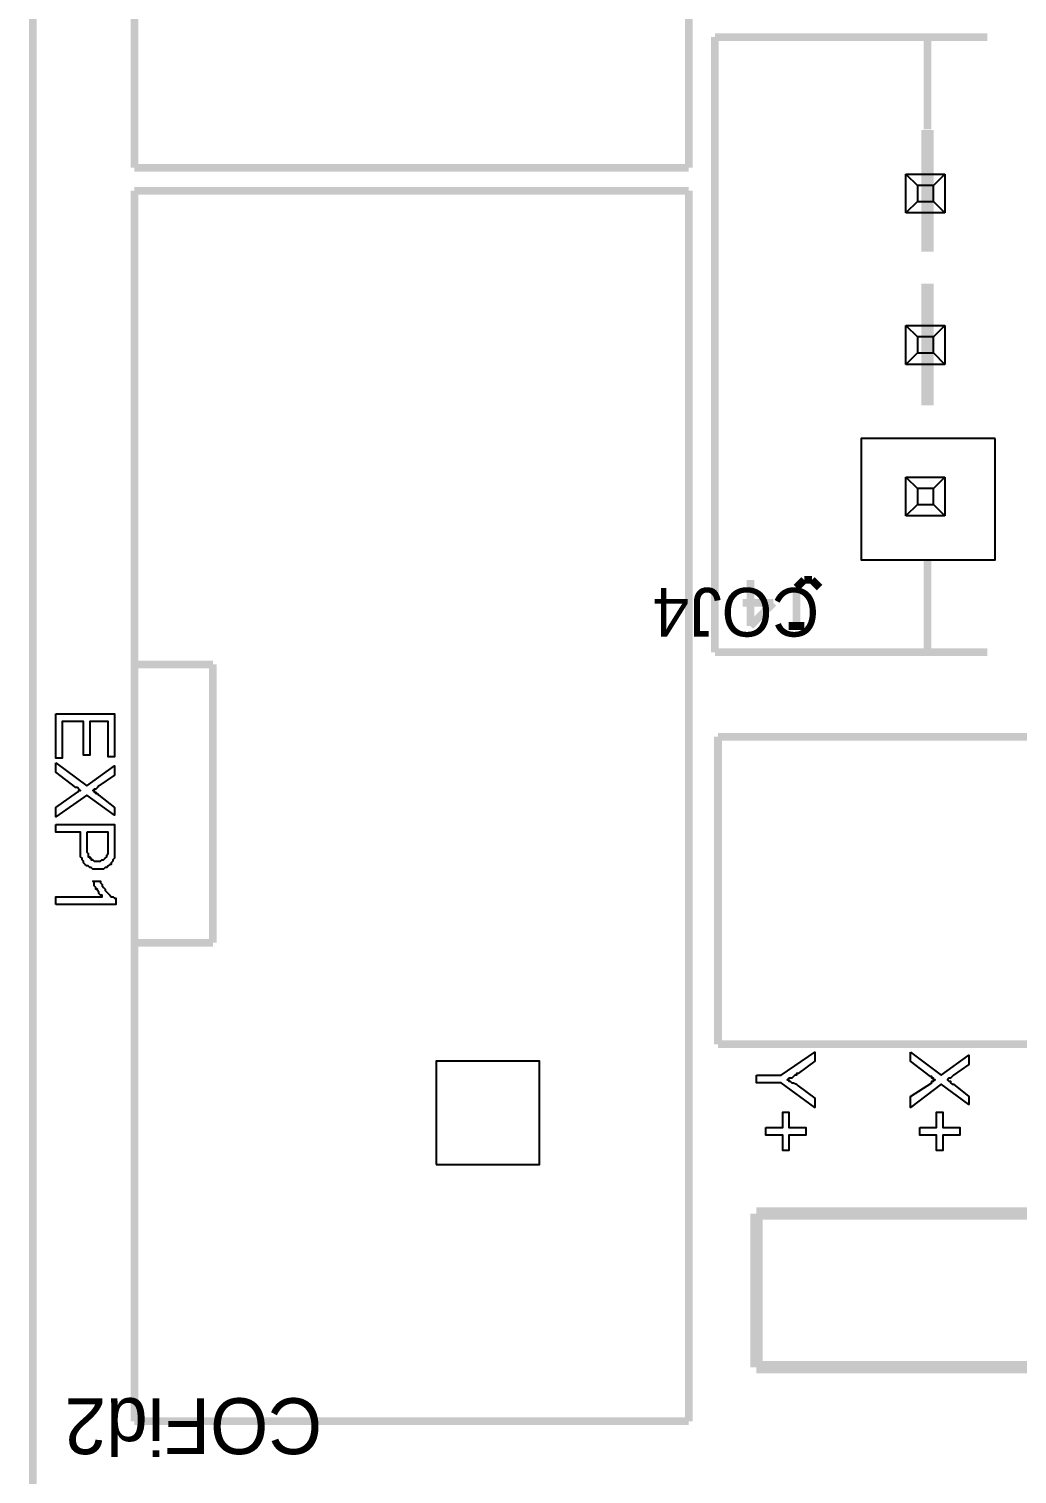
# Model space of a CAD drawing. Extents: x -110 to 1, y -84 to 0.
# Drawn here: x -109.55 to -93.25, y -60.82 to -36.97 of the extents above; entities that cross this region are included whole.
import ezdxf

# ---------------------------------------------------------------- set-up
doc = ezdxf.new("R2010")
doc.units = 0
doc.header["$MEASUREMENT"] = 0

msp = doc.modelspace()

# ---------------------------------------------------------------- linework, layer by layer
at = {"color": 7, "linetype": 'Continuous', "lineweight": 25}
for p, q in [((-95.079, -40.003), (-95.079, -39.363)), ((-95.079, -39.363), (-94.891, -39.55)), ((-95.079, -39.363), (-94.439, -39.363)), ((-94.891, -39.55), (-94.891, -39.815)), ((-94.626, -39.55), (-94.891, -39.55)), ((-94.439, -39.363), (-94.626, -39.55)), ((-94.626, -39.815), (-94.626, -39.55)), ((-94.439, -39.363), (-94.439, -40.003)), ((-94.891, -39.815), (-95.079, -40.003)), ((-94.891, -39.815), (-94.626, -39.815)), ((-94.626, -39.815), (-94.439, -40.003)), ((-94.439, -40.003), (-95.079, -40.003)), ((-95.079, -42.503), (-95.079, -41.863)), ((-95.079, -41.863), (-94.891, -42.05)), ((-95.079, -41.863), (-94.439, -41.863)), ((-94.439, -41.863), (-94.626, -42.05)), ((-94.439, -41.863), (-94.439, -42.503)), ((-94.891, -42.05), (-94.891, -42.315)), ((-94.626, -42.05), (-94.891, -42.05)), ((-94.626, -42.315), (-94.626, -42.05)), ((-94.891, -42.315), (-95.079, -42.503)), ((-94.891, -42.315), (-94.626, -42.315)), ((-94.626, -42.315), (-94.439, -42.503)), ((-94.439, -42.503), (-95.079, -42.503)), ((-95.079, -45.003), (-95.079, -44.363)), ((-95.079, -44.363), (-94.891, -44.55)), ((-95.079, -44.363), (-94.439, -44.363)), ((-94.439, -44.363), (-94.626, -44.55)), ((-94.439, -44.363), (-94.439, -45.003)), ((-94.891, -44.55), (-94.891, -44.815)), ((-94.626, -44.55), (-94.891, -44.55)), ((-94.626, -44.815), (-94.626, -44.55)), ((-94.891, -44.815), (-95.079, -45.003)), ((-94.891, -44.815), (-94.626, -44.815)), ((-94.626, -44.815), (-94.439, -45.003)), ((-94.439, -45.003), (-95.079, -45.003))]:
    msp.add_line(p, q, dxfattribs=at)
at = {"color": 0}
for points, const_width in [([(-109.482, -1.181), (-109.482, -82.587)], 0.127), ([(-107.806, -35.449), (-107.806, -39.257)], 0.127), ([(-98.663, -35.449), (-98.663, -39.257)], 0.127), ([(-98.231, -37.1), (-98.231, -47.253)], 0.127), ([(-93.735, -37.1), (-98.231, -37.1)], 0.127), ([(-94.726, -37.1), (-94.726, -38.622)], 0.127), ([(-94.624, -39.638), (-94.828, -39.638)], 2.006), ([(-105.774, -39.257), (-107.806, -39.257)], 0.127), ([(-100.694, -39.257), (-105.774, -39.257)], 0.127), ([(-98.663, -39.257), (-100.694, -39.257)], 0.127), ([(-107.806, -39.638), (-107.806, -43.445)], 0.127), ([(-105.774, -39.638), (-107.806, -39.638)], 0.127), ([(-100.694, -39.638), (-105.774, -39.638)], 0.127), ([(-98.663, -39.638), (-100.694, -39.638)], 0.127), ([(-98.663, -39.638), (-98.663, -45.984)], 0.127), ([(-94.624, -42.176), (-94.828, -42.176)], 2.006), ([(-107.806, -43.445), (-107.806, -56.137)], 0.127), ([(-94.726, -45.73), (-94.726, -47.253)], 0.127), ([(-98.663, -45.984), (-98.663, -56.137)], 0.127), ([(-97.646, -46.06), (-97.646, -46.821)], 0.127), ([(-96.885, -46.186), (-96.758, -46.06)], 0.127), ([(-96.758, -46.06), (-96.631, -46.06)], 0.127), ([(-96.631, -46.06), (-96.504, -46.186)], 0.127), ([(-96.885, -46.821), (-96.885, -46.186)], 0.127), ([(-97.266, -46.44), (-97.773, -46.44)], 0.127), ([(-97.646, -46.821), (-97.266, -46.44)], 0.127), ([(-97.012, -46.821), (-96.758, -46.821)], 0.127), ([(-96.758, -46.821), (-96.885, -46.821)], 0.127), ([(-93.735, -47.253), (-98.231, -47.253)], 0.127), ([(-106.511, -47.456), (-107.806, -47.456)], 0.127), ([(-106.511, -47.456), (-106.511, -52.05)], 0.127), ([(-98.18, -48.649), (-98.18, -53.725)], 0.127), ([(-85.481, -48.649), (-98.18, -48.649)], 0.127), ([(-106.511, -52.05), (-107.806, -52.05)], 0.127), ([(-85.481, -53.725), (-98.18, -53.725)], 0.127), ([(-107.806, -56.137), (-107.806, -59.945)], 0.127), ([(-98.663, -56.137), (-98.663, -59.945)], 0.127), ([(-97.545, -56.518), (-97.545, -59.056)], 0.203), ([(-87.386, -56.518), (-97.545, -56.518)], 0.203), ([(-87.386, -59.056), (-97.545, -59.056)], 0.203), ([(-105.774, -59.945), (-107.806, -59.945)], 0.127), ([(-100.694, -59.945), (-105.774, -59.945)], 0.127), ([(-98.663, -59.945), (-100.694, -59.945)], 0.127)]:
    msp.add_lwpolyline(points, dxfattribs=dict(at, const_width=const_width))
for points, const_width in [([(-104.504, -44.714), (-104.504, -44.714)], 1.702), ([(-101.965, -44.714), (-101.965, -44.714)], 1.702), ([(-104.504, -47.253), (-104.504, -47.253)], 1.702), ([(-101.965, -47.253), (-101.965, -47.253)], 1.702), ([(-104.504, -49.791), (-104.504, -49.791)], 1.702), ([(-101.965, -49.791), (-101.965, -49.791)], 1.702), ([(-96.91, -49.918), (-96.91, -49.918)], 1.702), ([(-94.371, -49.918), (-94.371, -49.918)], 1.702), ([(-104.504, -52.33), (-104.504, -52.33)], 1.702), ([(-101.965, -52.33), (-101.965, -52.33)], 1.702), ([(-96.91, -52.456), (-96.91, -52.456)], 1.702), ([(-94.371, -52.456), (-94.371, -52.456)], 1.702), ([(-104.504, -54.868), (-104.504, -54.868)], 1.702), ([(-105.8, -57.406), (-105.8, -57.406)], 2.489), ([(-105.8, -57.406), (-105.8, -57.406)], 0.991), ([(-96.275, -57.787), (-96.275, -57.787)], 1.702), ([(-93.735, -57.787), (-93.735, -57.787)], 1.702)]:
    msp.add_lwpolyline(points, close=True, dxfattribs=dict(at, const_width=const_width))
for points in [[(-93.608, -43.724), (-95.818, -43.724), (-95.818, -45.73), (-93.608, -45.73), (-93.608, -43.724)], [(-109.101, -48.268), (-108.136, -48.268), (-108.136, -48.979), (-108.238, -48.979), (-108.238, -48.395), (-108.543, -48.395), (-108.543, -48.954), (-108.644, -48.954), (-108.644, -48.395), (-109, -48.395), (-109, -49.004), (-109.101, -49.004), (-109.101, -48.268)], [(-109.101, -49.08), (-108.593, -49.461), (-108.136, -49.131), (-108.136, -49.283), (-108.39, -49.461), (-108.39, -49.461), (-108.39, -49.461), (-108.39, -49.461), (-108.415, -49.487), (-108.415, -49.487), (-108.441, -49.512), (-108.467, -49.512), (-108.492, -49.537), (-108.492, -49.537), (-108.492, -49.537), (-108.492, -49.537), (-108.467, -49.537), (-108.467, -49.563), (-108.441, -49.563), (-108.441, -49.588), (-108.415, -49.588), (-108.39, -49.614), (-108.136, -49.816), (-108.136, -49.943), (-108.593, -49.614), (-109.101, -49.969), (-109.101, -49.816), (-108.745, -49.563), (-108.745, -49.563), (-108.745, -49.563), (-108.745, -49.563), (-108.745, -49.563), (-108.72, -49.537), (-108.695, -49.537), (-108.695, -49.537), (-108.695, -49.537), (-108.72, -49.512), (-108.72, -49.512), (-108.745, -49.487), (-108.745, -49.487), (-108.771, -49.487), (-109.101, -49.233), (-109.101, -49.08)], [(-109.101, -50.096), (-108.136, -50.096), (-108.136, -50.451), (-108.136, -50.451), (-108.136, -50.451), (-108.136, -50.476), (-108.136, -50.476), (-108.136, -50.502), (-108.136, -50.502), (-108.136, -50.528), (-108.136, -50.553), (-108.136, -50.578), (-108.136, -50.603), (-108.136, -50.603), (-108.136, -50.603), (-108.136, -50.629), (-108.136, -50.629), (-108.136, -50.655), (-108.161, -50.68), (-108.161, -50.68), (-108.161, -50.705), (-108.187, -50.73), (-108.187, -50.73), (-108.187, -50.73), (-108.187, -50.756), (-108.213, -50.756), (-108.213, -50.756), (-108.238, -50.781), (-108.263, -50.807), (-108.289, -50.807), (-108.289, -50.807), (-108.289, -50.807), (-108.289, -50.807), (-108.314, -50.832), (-108.339, -50.832), (-108.365, -50.832), (-108.39, -50.832), (-108.415, -50.832), (-108.415, -50.832), (-108.415, -50.832), (-108.415, -50.832), (-108.441, -50.832), (-108.441, -50.832), (-108.467, -50.832), (-108.467, -50.832), (-108.492, -50.832), (-108.517, -50.807), (-108.543, -50.807), (-108.568, -50.781), (-108.593, -50.781), (-108.593, -50.781), (-108.619, -50.756), (-108.619, -50.756), (-108.619, -50.756), (-108.619, -50.756), (-108.644, -50.73), (-108.644, -50.73), (-108.644, -50.73), (-108.644, -50.705), (-108.67, -50.68), (-108.67, -50.68), (-108.67, -50.655), (-108.695, -50.629), (-108.695, -50.603), (-108.695, -50.578), (-108.695, -50.553), (-108.695, -50.502), (-108.695, -50.476), (-108.695, -50.223), (-109.101, -50.223), (-109.101, -50.096)], [(-108.593, -50.223), (-108.593, -50.476), (-108.593, -50.476), (-108.593, -50.476), (-108.593, -50.476), (-108.593, -50.502), (-108.593, -50.502), (-108.593, -50.502), (-108.593, -50.553), (-108.568, -50.578), (-108.568, -50.603), (-108.568, -50.629), (-108.543, -50.629), (-108.543, -50.655), (-108.543, -50.655), (-108.543, -50.655), (-108.517, -50.655), (-108.517, -50.68), (-108.492, -50.68), (-108.467, -50.705), (-108.441, -50.705), (-108.415, -50.705), (-108.415, -50.705), (-108.415, -50.705), (-108.39, -50.705), (-108.365, -50.705), (-108.365, -50.705), (-108.339, -50.68), (-108.314, -50.68), (-108.314, -50.68), (-108.314, -50.68), (-108.289, -50.655), (-108.289, -50.655), (-108.289, -50.655), (-108.263, -50.629), (-108.263, -50.629), (-108.263, -50.603), (-108.238, -50.578), (-108.238, -50.578), (-108.238, -50.578), (-108.238, -50.578), (-108.238, -50.553), (-108.238, -50.553), (-108.238, -50.528), (-108.238, -50.502), (-108.238, -50.476), (-108.238, -50.223), (-108.593, -50.223)], [(-109.101, -51.416), (-109.101, -51.289), (-108.339, -51.289), (-108.339, -51.289), (-108.339, -51.263), (-108.365, -51.263), (-108.365, -51.263), (-108.39, -51.238), (-108.39, -51.213), (-108.415, -51.187), (-108.415, -51.162), (-108.415, -51.162), (-108.415, -51.162), (-108.441, -51.162), (-108.441, -51.136), (-108.441, -51.136), (-108.467, -51.111), (-108.467, -51.086), (-108.467, -51.061), (-108.492, -51.035), (-108.365, -51.035), (-108.365, -51.035), (-108.365, -51.061), (-108.365, -51.061), (-108.365, -51.061), (-108.365, -51.061), (-108.339, -51.086), (-108.339, -51.111), (-108.314, -51.136), (-108.289, -51.162), (-108.289, -51.187), (-108.263, -51.213), (-108.263, -51.213), (-108.263, -51.213), (-108.238, -51.238), (-108.238, -51.238), (-108.213, -51.263), (-108.187, -51.289), (-108.161, -51.289), (-108.136, -51.314), (-108.111, -51.314), (-108.111, -51.416), (-109.101, -51.416)], [(-97.545, -54.233), (-97.139, -54.233), (-96.58, -53.852), (-96.58, -54.005), (-96.86, -54.208), (-96.86, -54.208), (-96.86, -54.208), (-96.885, -54.208), (-96.885, -54.208), (-96.885, -54.233), (-96.91, -54.233), (-96.935, -54.258), (-96.961, -54.284), (-97.012, -54.284), (-97.037, -54.31), (-97.037, -54.31), (-97.037, -54.31), (-97.012, -54.31), (-97.012, -54.31), (-97.012, -54.335), (-96.987, -54.335), (-96.961, -54.36), (-96.935, -54.36), (-96.885, -54.385), (-96.86, -54.411), (-96.58, -54.614), (-96.58, -54.766), (-97.139, -54.36), (-97.545, -54.36), (-97.545, -54.233)], [(-95.005, -53.852), (-94.497, -54.233), (-94.04, -53.903), (-94.04, -54.056), (-94.294, -54.233), (-94.294, -54.233), (-94.294, -54.233), (-94.294, -54.233), (-94.319, -54.258), (-94.319, -54.258), (-94.345, -54.284), (-94.371, -54.284), (-94.396, -54.31), (-94.396, -54.31), (-94.396, -54.31), (-94.396, -54.31), (-94.371, -54.335), (-94.371, -54.335), (-94.345, -54.335), (-94.345, -54.36), (-94.319, -54.385), (-94.294, -54.385), (-94.04, -54.589), (-94.04, -54.716), (-94.497, -54.385), (-95.005, -54.766), (-95.005, -54.589), (-94.65, -54.36), (-94.65, -54.335), (-94.65, -54.335), (-94.65, -54.335), (-94.65, -54.335), (-94.624, -54.335), (-94.599, -54.31), (-94.599, -54.31), (-94.599, -54.31), (-94.624, -54.31), (-94.624, -54.284), (-94.65, -54.284), (-94.65, -54.258), (-94.675, -54.258), (-95.005, -54.005), (-95.005, -53.852)], [(-102.828, -55.706), (-101.126, -55.706), (-101.126, -54.005), (-102.828, -54.005), (-102.828, -55.706)], [(-97.393, -55.097), (-97.113, -55.097), (-97.113, -54.843), (-97.012, -54.843), (-97.012, -55.097), (-96.733, -55.097), (-96.733, -55.223), (-97.012, -55.223), (-97.012, -55.477), (-97.113, -55.477), (-97.113, -55.223), (-97.393, -55.223), (-97.393, -55.097)], [(-94.853, -55.097), (-94.573, -55.097), (-94.573, -54.843), (-94.472, -54.843), (-94.472, -55.097), (-94.192, -55.097), (-94.192, -55.223), (-94.472, -55.223), (-94.472, -55.477), (-94.573, -55.477), (-94.573, -55.223), (-94.853, -55.223), (-94.853, -55.097)]]:
    msp.add_lwpolyline(points, close=True, dxfattribs=at)

# ---------------------------------------------------------------- texts
for s, height, p in [('COJ4', 0.8029, (-96.51, -46.192)), ('COFid2', 0.9227, (-104.707, -59.566))]:
    msp.add_text(s, height=height, rotation=180, dxfattribs=at).set_placement(p)

doc.saveas('drawing.dxf')
